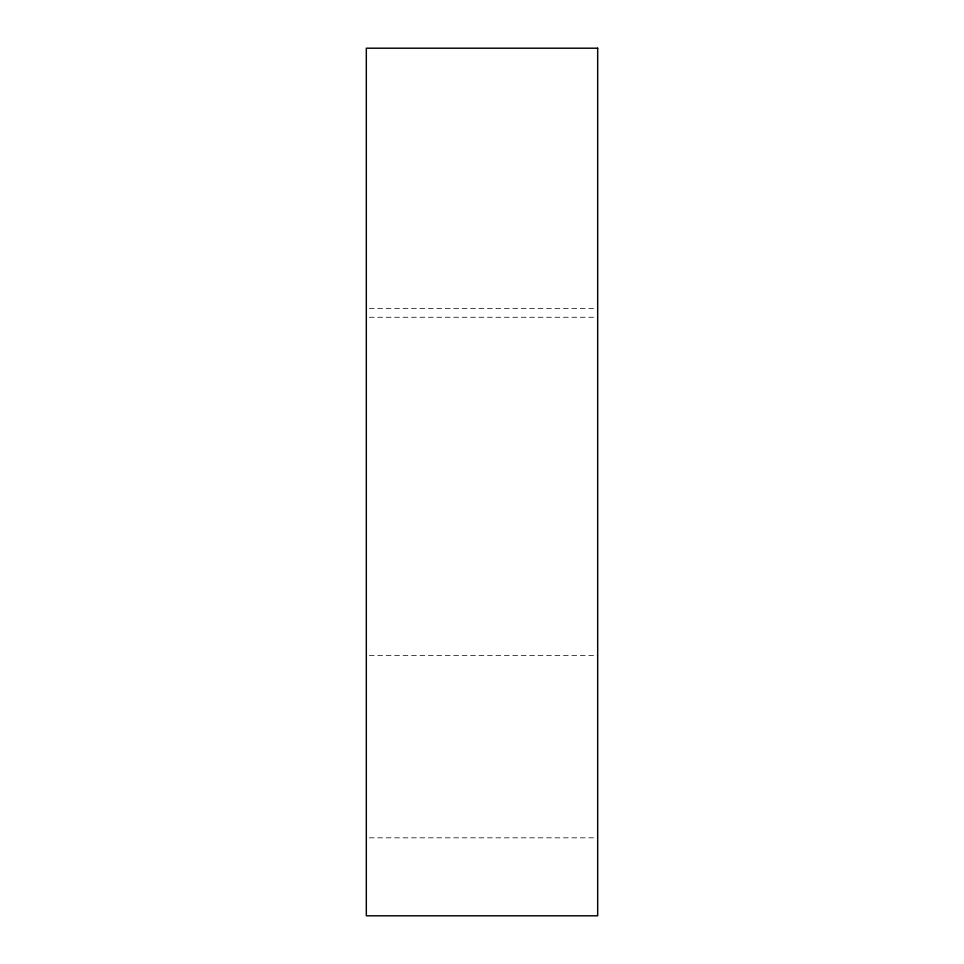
<?xml version="1.0" encoding="UTF-8"?>
<svg xmlns="http://www.w3.org/2000/svg" width="964" height="964" viewBox="0 0 964 964"><rect width="100%" height="100%" fill="white"/><g stroke="black" fill="none" stroke-linecap="round" stroke-linejoin="round"><path stroke-width="0.72" stroke-dasharray="4.82 3.62" d="M369.32 308.48L596.174 308.48M369.32 317.264L597.68 317.264M369.32 655.52L597.68 655.52M369.32 837.824L597.68 837.824"/><path stroke-width="1.45" d="M597.68 48.2L366.32 48.2L366.32 915.8L597.68 915.8L597.68 48.2"/></g></svg>
